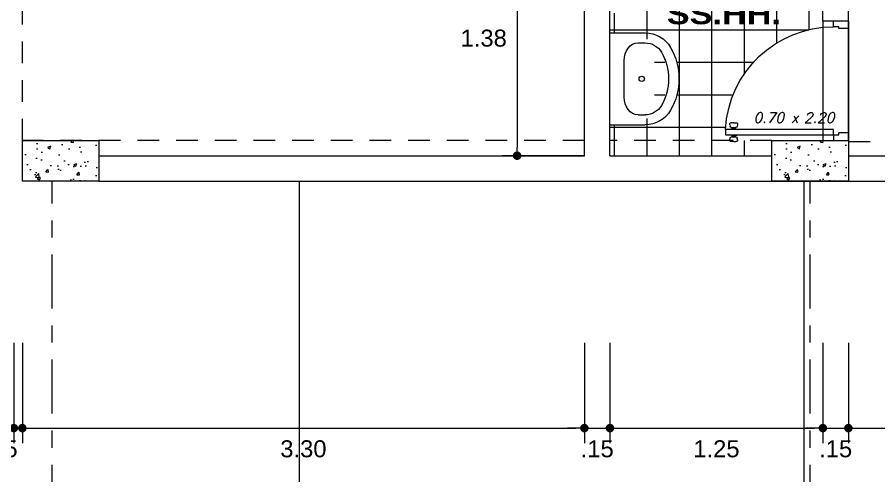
# Model space of a CAD drawing. Header units: millimetres. Extents: x 2178 to 2304, y 1220 to 1359.
# Drawn here: x 2194.97 to 2200.03, y 1328.93 to 1331.62 of the extents above; entities that cross this region are included whole.
import ezdxf
from ezdxf.enums import TextEntityAlignment as Align

# ---------------------------------------------------------------- set-up
doc = ezdxf.new("R2010")
doc.units = ezdxf.units.MM
doc.linetypes.add('CENTER', pattern=[50.800000000000004, 31.75, -6.35, 6.35, -6.35])
doc.linetypes.add('HIDDEN', pattern=[9.524999999999999, 6.35, -3.175])
doc.layers.get('0').update_dxf_attribs({"lineweight": 0})
for name, color, linetype, lineweight in [('carpinteria', 12, 'Continuous', 5), ('Ejes22', 50, 'CENTER', 9), ('pisos....', 8, 'Continuous', 5), ('PLUMA 1', 46, 'Continuous', 13), ('PLUMA 7', 10, 'Continuous', 0), ('PLUMA4', 160, 'Continuous', 40), ('PROY', 13, 'HIDDEN', 13), ('TEXTO', 5, 'Continuous', 18), ('TEXTOS', 42, 'Continuous', 13)]:
    doc.layers.add(name, color=color, linetype=linetype, lineweight=lineweight)
doc.styles.add('ARIAL', font='arial.ttf')
doc.styles.add('ARIAL-N', font='arialbd.ttf')
doc.styles.add('SIMPLEX', font='simplex.shx', dxfattribs={"width": 1.2, "oblique": 15})
doc.dimstyles.new('RPM 50', dxfattribs={"dimtxt": 0.1, "dimasz": 0.05, "dimexe": 0.08849999999999973, "dimexo": 0.1535, "dimgap": 0.07099999999999997, "dimtad": 2, "dimtih": 1, "dimtoh": 1, "dimzin": 4, "dimdsep": 46, "dimtxsty": 'ARIAL', "dimblk": 'DOT', "dimcen": 0.4, "dimdle": 0.25, "dimclrd": 8, "dimclre": 8, "dimclrt": 9, "dimadec": 0, "dimazin": 0, "dimtfac": 1, "dimtix": 1, "dimtmove": 0, "dimatfit": 3, "dimldrblk": 'DOT', "dimfxl": 0, "dimlwd": 0, "dimlwe": 0, "dimarcsym": 0})

# ---------------------------------------------------------------- blocks, each defined once
blk = doc.blocks.new('puerta de 0.80')
for p, q in [((0, 0.7578726278069325), (0, 0.8078726278070008)), ((0, 0.05787262780700075), (0, 0.8078726278070008)), ((0, 0.7578726278069325), (0.06500000000005457, 0.7578726278069325)), ((0.06500000000005457, 0.7578726278069325), (0.06500000000005457, 0.770372627806978)), ((0.06500000000005457, 0.770372627806978), (0.1000000000000227, 0.770372627806978)), ((0.1000000000000227, 0.770372627806978), (0.1000000000000227, 0.8078726278070008)), ((0.7699992280930701, 0.1257452267906274), (0.753031481821381, 0.1257452267906274)), ((0.7699992280930701, 0.1257452267906274), (0.7869669743646455, 0.1257452267906274)), ((0, 0.007872627806932542), (0, 0.05787262780700075)), ((0, 0.05787262780700075), (0.06500000000005457, 0.05787262780700075)), ((0.06500000000005457, 0.04537262780695528), (0.06500000000005457, 0.05787262780700075)), ((0.1000000000000227, 0.08037262780703713), (0.8250000000000455, 0.08037262780703713)), ((0.1000000000000227, 0.04537262780695528), (0.1000000000000227, 0.08037262780703713)), ((0.743372223558481, 0.1131570363396577), (0.7462233707656196, 0.1025164101029077)), ((0.7820575276252839, 0.09510460055400927), (0.7558826290285197, 0.09510460055400927)), ((0.7558826290285197, 0.09510460055400927), (0.7579409285608563, 0.09510460055400927)), ((0.7820575276252839, 0.08545825626470105), (0.7558826290285197, 0.08545825626470105)), ((0.762940928560738, 0.09010460055401381), (0.762940928560738, 0.08545825626470105)), ((0.7770575276252885, 0.09010460055401381), (0.7770575276252885, 0.08545825626470105)), ((0.7841158271576205, 0.09510460055400927), (0.7820575276252839, 0.09510460055400927)), ((0.7966262326275455, 0.1131570363396577), (0.7937750854204069, 0.1025164101029077)), ((0.8250000000000455, 0.08037262780703713), (0.8250000000000455, 0.04537262780695528)), ((0.1000000000000227, 0.04537262780695528), (0.06500000000005457, 0.04537262780695528)), ((0.8250000000000455, 0.04537262780695528), (0.1000000000000227, 0.04537262780695528)), ((0.1000000000000227, 0.04537262780695528), (0.1000000000000227, 0.007872627806932542)), ((0.743372223558481, 0.01258821927433473), (0.7462233707656196, 0.02322884551108473)), ((0.7699992280930701, 2.882325134123676e-08), (0.753031481821381, 2.882325134123676e-08)), ((0.7820575276252839, 0.04028699934929136), (0.7558826290285197, 0.04028699934929136)), ((0.7820575276252839, 0.03064065505998315), (0.7558826290285197, 0.03064065505998315)), ((0.7558826290285197, 0.03064065505998315), (0.7579409285608563, 0.03064065505998315)), ((0.762940928560738, 0.0356406550599786), (0.762940928560738, 0.04028699934929136)), ((0.7699992280930701, 2.882325134123676e-08), (0.7869669743646455, 2.882325134123676e-08)), ((0.8250000000000455, 0.04537262780695528), (0.7720000000000482, 0.04537262780695528)), ((0.7770575276252885, 0.0356406550599786), (0.7770575276252885, 0.04028699934929136)), ((0.7841158271576205, 0.03064065505998315), (0.7820575276252839, 0.03064065505998315)), ((0.7966262326275455, 0.01258821927433473), (0.7937750854204069, 0.02322884551108473))]:
    blk.add_line(p, q)
at = {"linetype": 'Continuous', "lineweight": 0}
for p, q in [((0.7558826290285197, 0.08545825626470105), (0.7419099796773025, 0.08037262780692345)), ((0.7820575276252839, 0.08545825626470105), (0.796030176976501, 0.08037262780692345)), ((0.7558826290285197, 0.04028699934929136), (0.7419099796773025, 0.04537262780695528)), ((0.7820575276252839, 0.04028699934929136), (0.796030176976501, 0.04537262780695528))]:
    blk.add_line(p, q, dxfattribs=at)
for centre, radius, start, end in [((0.1000000000000227, 0.04537262780695528), 0.725, 2.767078666097358, 90), ((0.753031481821381, 0.1157452267906365), 0.01, 90, 195.0000000000087), ((0.7869669743646455, 0.1157452267906365), 0.01, 344.9999999999912, 90), ((0.7558826290285197, 0.1051046005540002), 0.01, 195.0000000001698, 270), ((0.7579409285607426, 0.09010460055401381), 0.005, 0, 90), ((0.7820575276252839, 0.09010460055401381), 0.005, 90, 180), ((0.7841158271575068, 0.1051046005540002), 0.01, 270, 344.9999999998302), ((0.753031481821381, 0.01000002882324225), 0.01, 164.9999999999913, 270), ((0.7558826290285197, 0.02064065505999224), 0.01, 90, 164.9999999998302), ((0.7579409285607426, 0.0356406550599786), 0.005, 270, 0), ((0.7820575276252839, 0.0356406550599786), 0.005, 180, 270), ((0.7841158271575068, 0.02064065505999224), 0.01, 15.00000000016984, 90), ((0.7869669743646455, 0.01000002882324225), 0.01, 270, 15.00000000000872)]:
    blk.add_arc(centre, radius, start, end)
blk = doc.blocks.new('P')
at = {"style": 'SIMPLEX', "oblique": 15}
blk.add_text('x', height=0.06, dxfattribs=at).set_placement((-0.01697368369676155, 0.0255492955629677))
blk.add_attdef('L', text='', height=0.06, dxfattribs=at).set_placement((-0.057659880294743, 0.02554929556297481), align=Align.RIGHT)
blk.add_attdef('H', (0.05806964743619147, 0.02554929556297481), '', height=0.06, dxfattribs=at)
blk = doc.blocks.new('LAVATORIO')
at = {"layer": 'PLUMA 1', "linetype": 'Continuous', "lineweight": 20}
for p, q in [((-0.2999934783219942, 0.2071363636785648), (-0.2999934783219942, -0.02195454545901754)), ((-0.2999934783219942, 0.2071363636785648), (0.2999934783219942, 0.2071363636785648)), ((0.2999934783219942, 0.2071363636785648), (0.2999934783219942, -0.02195454545901754)), ((-0.1188260869807323, 0.1148181818415779), (0.1188260869807323, 0.1148181818415779)), ((-0.234782608743501, 0.02386363636850319), (-0.234782608743501, -0.02195454545901754)), ((0.234782608743501, 0.02386363636850319), (0.234782608743501, -0.02195454545901754))]:
    blk.add_line(p, q, dxfattribs=at)
blk.add_circle((0, 0), 0.01750000000356522, dxfattribs=at)
at = {"layer": 'PLUMA 1', "linetype": 'Continuous', "lineweight": 20, "extrusion": (0, 0, -1)}
for centre, major_axis, ratio, start_param, end_param in [((-0.1188260869807323, 0.02386363636850319), (0.1159565217627687, 2.11200665065676e-14), 0.7846746081733931, 3.141592653590338, 4.712388980384833), ((0.1188260869807323, 0.02386363636850319), (-0.1159565217627687, 9.952126509930016e-14), 0.7846746081733929, 1.570796326794223, 3.1415926535887), ((-0.1188521754517069, -0.02195454545901754), (2.795176774598603e-13, 0.1893818215381344), 0.9565217391304283, 3.638567482427635, 4.712388980383277), ((-0.1188521754517069, -0.02195454545901754), (-1.25662522260505e-12, 0.1212000033427651), 0.9565217391302343, 3.638567482442401, 4.712388980394607), ((0.1188521754517069, -0.02195454545901754), (1.256475748923904e-12, 0.1212000033427651), 0.9565217391302343, 1.57079632678498, 2.644617824737187), ((0.1188521754517069, -0.02195454545901754), (-2.791350386132135e-13, 0.1893818215381344), 0.9565217391304283, 1.570796326796306, 2.64461782475195), ((0, 0.2071363636785648), (-2.207522384136759e-16, 0.3818181859691521), 0.9565217391303741, 2.64461781258921, 3.638567494590378), ((0, 0.2071363636785648), (1.873049312265182e-16, 0.4500000041648561), 0.9565217391303545, 2.644617814432515, 3.638567492747071)]:
    blk.add_ellipse(centre, major_axis=major_axis, ratio=ratio, start_param=start_param, end_param=end_param, dxfattribs=at)
blk = doc.blocks.new('_DOT')
at = {"color": 0, "linetype": 'ByBlock'}
blk.add_line((-0.5, 0), (-1, 0), dxfattribs=at)
at = {"color": 0, "linetype": 'ByBlock', "const_width": 0.5}
blk.add_lwpolyline([(-0.25, 0, 1), (0.25, 0, 1)], format="xyb", close=True, dxfattribs=at)
blk = doc.blocks.new('*D82')
at = {"color": 8, "lineweight": 0}
for p, q in [((2194.80131320559, 1329.709712895096), (2194.80131320559, 1329.121212895096)), ((2194.95131320559, 1329.709712895096), (2194.95131320559, 1329.121212895096)), ((2194.75131320559, 1329.209712895096), (2194.70131320559, 1329.209712895096)), ((2194.80131320559, 1329.209712895096), (2194.95131320559, 1329.209712895096)), ((2195.001313205591, 1329.209712895096), (2195.05131320559, 1329.209712895096))]:
    blk.add_line(p, q, dxfattribs=at)
at = {"layer": 'Defpoints', "color": 0}
for p in [(2194.80131320559, 1330.899712895096), (2194.95131320559, 1330.899712895096), (2194.95131320559, 1329.209712895096)]:
    blk.add_point(p, dxfattribs=at)
at = {"color": 8, "lineweight": 0, "xscale": 0.05, "yscale": 0.05, "zscale": 0.05}
blk.add_blockref('_DOT', (2194.80131320559, 1329.209712895096), dxfattribs=at)
at = {"color": 8, "lineweight": 0, "xscale": 0.05, "yscale": 0.05, "zscale": 0.05, "rotation": 180}
blk.add_blockref('_DOT', (2194.95131320559, 1329.209712895096), dxfattribs=at)
at = {"color": 9, "insert": (2194.87631320559, 1329.087655596324), "char_height": 0.1, "attachment_point": 5, "style": 'ARIAL'}
blk.add_mtext('.15', dxfattribs=at)
blk = doc.blocks.new('*D83')
at = {"color": 8, "lineweight": 0}
for p, q in [((2195.001313205591, 1329.709712895096), (2195.001313205591, 1329.121212895096)), ((2198.30131320559, 1329.709712895096), (2198.30131320559, 1329.121212895096)), ((2195.051313205591, 1329.209712895096), (2198.25131320559, 1329.209712895096))]:
    blk.add_line(p, q, dxfattribs=at)
at = {"layer": 'Defpoints', "color": 0}
for p in [(2198.30131320559, 1330.809712895096), (2195.001313205591, 1330.659712895096), (2198.30131320559, 1329.209712895096)]:
    blk.add_point(p, dxfattribs=at)
at = {"color": 8, "lineweight": 0, "xscale": 0.05, "yscale": 0.05, "zscale": 0.05, "rotation": 180}
blk.add_blockref('_DOT', (2195.001313205591, 1329.209712895096), dxfattribs=at)
at = {"color": 8, "lineweight": 0, "xscale": 0.05, "yscale": 0.05, "zscale": 0.05}
blk.add_blockref('_DOT', (2198.30131320559, 1329.209712895096), dxfattribs=at)
at = {"color": 9, "insert": (2196.651313205591, 1329.087621489912), "char_height": 0.1, "attachment_point": 5, "style": 'ARIAL'}
blk.add_mtext('3.30', dxfattribs=at)
blk = doc.blocks.new('*D84')
at = {"color": 8, "lineweight": 0}
for p, q in [((2198.30131320559, 1329.709712895096), (2198.30131320559, 1329.121212895096)), ((2198.451313205591, 1329.709712895096), (2198.451313205591, 1329.121212895096)), ((2198.25131320559, 1329.209712895096), (2198.20131320559, 1329.209712895096)), ((2198.30131320559, 1329.209712895096), (2198.451313205591, 1329.209712895096)), ((2198.501313205591, 1329.209712895096), (2198.551313205591, 1329.209712895096))]:
    blk.add_line(p, q, dxfattribs=at)
at = {"layer": 'Defpoints', "color": 0}
for p in [(2198.30131320559, 1330.809712895096), (2198.451313205591, 1330.809712895096), (2198.451313205591, 1329.209712895096)]:
    blk.add_point(p, dxfattribs=at)
at = {"color": 8, "lineweight": 0, "xscale": 0.05, "yscale": 0.05, "zscale": 0.05}
blk.add_blockref('_DOT', (2198.30131320559, 1329.209712895096), dxfattribs=at)
at = {"color": 8, "lineweight": 0, "xscale": 0.05, "yscale": 0.05, "zscale": 0.05, "rotation": 180}
blk.add_blockref('_DOT', (2198.451313205591, 1329.209712895096), dxfattribs=at)
at = {"color": 9, "insert": (2198.376313205591, 1329.087655596324), "char_height": 0.1, "attachment_point": 5, "style": 'ARIAL'}
blk.add_mtext('.15', dxfattribs=at)
blk = doc.blocks.new('*D85')
at = {"color": 8, "lineweight": 0}
for p, q in [((2198.451313205591, 1329.709712895096), (2198.451313205591, 1329.121212895096)), ((2199.70131320559, 1329.709712895096), (2199.70131320559, 1329.121212895096)), ((2198.501313205591, 1329.209712895096), (2199.65131320559, 1329.209712895096))]:
    blk.add_line(p, q, dxfattribs=at)
at = {"layer": 'Defpoints', "color": 0}
for p in [(2199.70131320559, 1330.899712895096), (2198.451313205591, 1330.809712895096), (2199.70131320559, 1329.209712895096)]:
    blk.add_point(p, dxfattribs=at)
at = {"color": 8, "lineweight": 0, "xscale": 0.05, "yscale": 0.05, "zscale": 0.05, "rotation": 180}
blk.add_blockref('_DOT', (2198.451313205591, 1329.209712895096), dxfattribs=at)
at = {"color": 8, "lineweight": 0, "xscale": 0.05, "yscale": 0.05, "zscale": 0.05}
blk.add_blockref('_DOT', (2199.70131320559, 1329.209712895096), dxfattribs=at)
at = {"color": 9, "insert": (2199.076313205591, 1329.087655596324), "char_height": 0.1, "attachment_point": 5, "style": 'ARIAL'}
blk.add_mtext('1.25', dxfattribs=at)
blk = doc.blocks.new('*D86')
at = {"color": 8, "lineweight": 0}
for p, q in [((2199.70131320559, 1329.709712895096), (2199.70131320559, 1329.121212895096)), ((2199.85131320559, 1329.709712895096), (2199.85131320559, 1329.121212895096)), ((2199.65131320559, 1329.209712895096), (2199.60131320559, 1329.209712895096)), ((2199.70131320559, 1329.209712895096), (2199.85131320559, 1329.209712895096)), ((2199.901313205591, 1329.209712895096), (2199.95131320559, 1329.209712895096))]:
    blk.add_line(p, q, dxfattribs=at)
at = {"layer": 'Defpoints', "color": 0}
for p in [(2199.70131320559, 1330.899712895096), (2199.85131320559, 1330.899712895096), (2199.85131320559, 1329.209712895096)]:
    blk.add_point(p, dxfattribs=at)
at = {"color": 8, "lineweight": 0, "xscale": 0.05, "yscale": 0.05, "zscale": 0.05}
blk.add_blockref('_DOT', (2199.70131320559, 1329.209712895096), dxfattribs=at)
at = {"color": 8, "lineweight": 0, "xscale": 0.05, "yscale": 0.05, "zscale": 0.05, "rotation": 180}
blk.add_blockref('_DOT', (2199.85131320559, 1329.209712895096), dxfattribs=at)
at = {"color": 9, "insert": (2199.776313205591, 1329.087655596324), "char_height": 0.1, "attachment_point": 5, "style": 'ARIAL'}
blk.add_mtext('.15', dxfattribs=at)
blk = doc.blocks.new('*D87')
at = {"color": 8, "lineweight": 0}
for p, q in [((2199.85131320559, 1329.709712895096), (2199.85131320559, 1329.121212895096)), ((2204.90131320559, 1329.709712895096), (2204.90131320559, 1329.121212895096)), ((2199.901313205591, 1329.209712895096), (2204.85131320559, 1329.209712895096))]:
    blk.add_line(p, q, dxfattribs=at)
at = {"layer": 'Defpoints', "color": 0}
for p in [(2199.85131320559, 1330.899712895096), (2204.90131320559, 1330.899712895096), (2204.90131320559, 1329.209712895096)]:
    blk.add_point(p, dxfattribs=at)
at = {"color": 8, "lineweight": 0, "xscale": 0.05, "yscale": 0.05, "zscale": 0.05, "rotation": 180}
blk.add_blockref('_DOT', (2199.85131320559, 1329.209712895096), dxfattribs=at)
at = {"color": 8, "lineweight": 0, "xscale": 0.05, "yscale": 0.05, "zscale": 0.05}
blk.add_blockref('_DOT', (2204.90131320559, 1329.209712895096), dxfattribs=at)
at = {"color": 9, "insert": (2202.37631320559, 1329.087655596324), "char_height": 0.1, "attachment_point": 5, "style": 'ARIAL'}
blk.add_mtext('5.05', dxfattribs=at)
blk = doc.blocks.new('*D135')
at = {"color": 8, "lineweight": 0}
for p, q in [((2198.297813205592, 1332.189712895097), (2197.817688506165, 1332.189712895097)), ((2197.906188506165, 1332.139712895097), (2197.906188506165, 1330.859712895097)), ((2198.297813205592, 1330.809712895097), (2197.817688506165, 1330.809712895097))]:
    blk.add_line(p, q, dxfattribs=at)
at = {"layer": 'Defpoints', "color": 0}
for p in [(2198.451313205592, 1332.189712895097), (2197.906188506165, 1330.809712895097), (2198.451313205592, 1330.809712895097)]:
    blk.add_point(p, dxfattribs=at)
at = {"color": 8, "lineweight": 0, "xscale": 0.05, "yscale": 0.05, "zscale": 0.05}
for p, rotation in [((2197.906188506165, 1332.189712895097), 90), ((2197.906188506165, 1330.809712895097), 270)]:
    blk.add_blockref('_DOT', p, dxfattribs=dict(at, rotation=rotation))
at = {"color": 9, "insert": (2197.709915654869, 1331.499712895096), "char_height": 0.1, "attachment_point": 5, "style": 'ARIAL'}
blk.add_mtext('1.38', dxfattribs=at)

msp = doc.modelspace()

# ---------------------------------------------------------------- hatches: boundary and pattern name
h = msp.add_hatch()
h.set_pattern_fill('AR-CONC', color=256, scale=0.001)
h.set_pattern_definition([(49.99999999999999, (1019.093095671087, -426.9564722311436), (0.182184668996004, -0.01593908553890309), [0.01905, -0.20955]), (355, (1019.093095671087, -426.9564722311436), (-0.03524342142496934, 0.1910568452390352), [0.01524, -0.16764058417]), (100.4514447, (1019.108277678087, -426.9578004846437), (0.1469412470903533, 0.1751177519121951), [0.01619000879999999, -0.1780902445999999]), (46.18420000000001, (1019.093095671087, -426.9056722311436), (0.2710790408921299, -0.04204232793272715), [0.028575, -0.314325]), (96.63555760999992, (1019.115685571087, -426.9091757311437), (0.237404134051503, 0.2474261245977215), [0.02428502314, -0.26713560816]), (351.1841511700001, (1019.093095671087, -426.9056722311436), (0.237404134064977, 0.2474261245855326), [0.02285996707, -0.25145973192]), (21, (1019.118495671087, -426.9183722311436), (0.1516143912691325, -0.1022651981870876), [0.01905, -0.20955]), (326.0000000000001, (1019.118495671087, -426.9183722311436), (0.06180202834764707, 0.1841879661223193), [0.01524, -0.16764]), (71.45144499999999, (1019.131130203687, -426.9268943310435), (0.2134164192787162, 0.08192276888590524), [0.0161900088, -0.1780899376]), (37.50000000000001, (1019.093095671087, -426.9564722311436), (0.003088603250591816, 0.0845550388731531), [0, -0.165608, 0, -0.17018, 0, -0.168275]), (7.499999999999999, (1019.093095671087, -426.9564722311436), (0.06681966251030574, 0.1001805748181195), [0, -0.09702799999999999, 0, -0.161798, 0, -0.06413500000000001]), (327.5, (1019.036453671087, -426.9564722311436), (0.1355905951668714, -0.005728743992673458), [0, -0.0635, 0, -0.19812, 0, -0.26289]), (317.5, (1019.011053671087, -426.9564722311436), (0.148129181386018, 0.02542649103333302), [0, -0.08255, 0, -0.131572, 0, -0.18669])])
h.paths.add_polyline_path([(2195.001313205591, 1330.899712895096), (2195.001313205591, 1330.659712895096), (2195.451313205591, 1330.659712895096), (2195.451313205591, 1330.899712895096)])
h = msp.add_hatch()
h.set_pattern_fill('AR-CONC', color=256, scale=0.001)
h.set_pattern_definition([(49.99999999999999, (1023.493095671087, -426.9564722311436), (0.182184668996004, -0.01593908553890309), [0.01905, -0.20955]), (355, (1023.493095671087, -426.9564722311436), (-0.03524342142496934, 0.1910568452390352), [0.01524, -0.16764058417]), (100.4514447, (1023.508277678087, -426.9578004846437), (0.1469412470903533, 0.1751177519121951), [0.01619000879999999, -0.1780902445999999]), (46.18420000000001, (1023.493095671087, -426.9056722311436), (0.2710790408921299, -0.04204232793272715), [0.028575, -0.314325]), (96.63555760999992, (1023.515685571087, -426.9091757311437), (0.237404134051503, 0.2474261245977215), [0.02428502314, -0.26713560816]), (351.1841511700001, (1023.493095671087, -426.9056722311436), (0.237404134064977, 0.2474261245855326), [0.02285996707, -0.25145973192]), (21, (1023.518495671087, -426.9183722311436), (0.1516143912691325, -0.1022651981870876), [0.01905, -0.20955]), (326.0000000000001, (1023.518495671087, -426.9183722311436), (0.06180202834764707, 0.1841879661223193), [0.01524, -0.16764]), (71.45144499999999, (1023.531130203687, -426.9268943310435), (0.2134164192787162, 0.08192276888590524), [0.0161900088, -0.1780899376]), (37.50000000000001, (1023.493095671087, -426.9564722311436), (0.003088603250591816, 0.0845550388731531), [0, -0.165608, 0, -0.17018, 0, -0.168275]), (7.499999999999999, (1023.493095671087, -426.9564722311436), (0.06681966251030574, 0.1001805748181195), [0, -0.09702799999999999, 0, -0.161798, 0, -0.06413500000000001]), (327.5, (1023.436453671087, -426.9564722311436), (0.1355905951668714, -0.005728743992673458), [0, -0.0635, 0, -0.19812, 0, -0.26289]), (317.5, (1023.411053671087, -426.9564722311436), (0.148129181386018, 0.02542649103333302), [0, -0.08255, 0, -0.131572, 0, -0.18669])])
h.paths.add_polyline_path([(2199.401313205591, 1330.899712895096), (2199.401313205591, 1330.659712895096), (2199.85131320559, 1330.659712895096), (2199.85131320559, 1330.899712895096)])
at = {"layer": 'pisos....'}
h = msp.add_hatch(dxfattribs=at)
h.set_pattern_fill('NET', color=256, scale=0.06)
h.set_pattern_definition([(0, (1019.093095671087, -426.9564722311436), (0, 0.1905), []), (90, (1019.093095671087, -426.9564722311436), (-0.1905, 1.166437552015814e-17), [])])
edge = h.paths.add_edge_path()
edge.add_line((2199.70131320559, 1332.189712895097), (2199.401313205591, 1332.189712895097))
edge.add_line((2199.401313205591, 1332.189712895097), (2198.751313205591, 1332.189712895097))
edge.add_line((2198.751313205591, 1332.189712895097), (2198.451313205591, 1332.189712895097))
edge.add_line((2198.451313205591, 1332.189712895097), (2198.451313205591, 1332.084177621111))
edge.add_arc((2198.476813205591, 1332.084177621111), 0.02549999999999673, 84.80557109245018, 180, ccw=False)
edge.add_line((2198.479121867114, 1332.109572897876), (2198.599870538001, 1332.098595745977))
edge.add_arc((2198.597561876477, 1332.073200469212), 0.0255000000000944, 4.452984734869972, 84.80557109245018, ccw=False)
edge.add_line((2198.622984901651, 1332.07518031542), (2198.623419400281, 1332.069600958014))
edge.add_line((2198.623419400281, 1332.069600958014), (2198.844419400281, 1332.044100958014))
edge.add_arc((2198.844419400281, 1331.752339961394), 0.2917609966197344, 72.68808428468321, 90, ccw=False)
edge.add_arc((2198.863698413315, 1331.814192437048), 0.2269735820391569, 53.0387361203023, 72.6880842846931, ccw=False)
edge.add_arc((2198.893223853283, 1331.853429183003), 0.1778688588609801, 28.830754682001725, 53.03873612029099, ccw=False)
edge.add_arc((2198.938498810814, 1331.878350958014), 0.1261879470160388, 1.0328449207008816e-10, 28.830754682044528, ccw=False)
edge.add_arc((2198.938498810814, 1331.878350958014), 0.1261879470156083, 331.1692453185479, 359.9999999998968, ccw=False)
edge.add_arc((2198.893223853282, 1331.903272733026), 0.177868858861434, 306.9612638786394, 331.169245318531, ccw=False)
edge.add_arc((2198.863698413315, 1331.94250947898), 0.2269735820387949, 287.3119157158136, 306.96126387858436, ccw=False)
edge.add_arc((2198.844419400281, 1332.004361954634), 0.2917609966196871, 270, 287.31191571585214, ccw=False)
edge.add_line((2198.844419400281, 1331.712600958014), (2198.623419400281, 1331.687100958014))
edge.add_line((2198.623419400281, 1331.687100958014), (2198.622984901651, 1331.681521600608))
edge.add_arc((2198.597561876477, 1331.683501446817), 0.0255000000000944, 275.19442890754976, 355.5470152651299, ccw=False)
edge.add_line((2198.599870538001, 1331.658106170051), (2198.479121867114, 1331.647129018153))
edge.add_arc((2198.476813205591, 1331.672524294918), 0.02549999999999673, 180, 275.19442890754976, ccw=False)
edge.add_line((2198.451313205591, 1331.672524294918), (2198.451313205591, 1331.531082917311))
edge.add_line((2198.451313205591, 1331.531082917311), (2198.657655066601, 1331.531082917311))
edge.add_ellipse((2198.657495023815, 1331.368055744728), major_axis=(0.170443639384357, 2.499081723458499e-13), ratio=0.956521739130593, start_angle=388.4745602166176, end_angle=449.9999999999196, ccw=False)
edge.add_ellipse((2198.451313205591, 1331.261088786821), major_axis=(0.4050000037482276, 4.744386080289655e-16), ratio=0.9565217391312869, start_angle=331.5254391921268, end_angle=388.4745608078731, ccw=False)
edge.add_ellipse((2198.657495023815, 1331.154121828915), major_axis=(-0.1704436393843569, 2.49983864526988e-13), ratio=0.9565217391305934, start_angle=90.00000000008032, end_angle=151.5254397833825, ccw=False)
edge.add_line((2198.6576550666, 1330.991094656332), (2198.45131320559, 1330.991094656332))
edge.add_line((2198.451313205591, 1330.991094656332), (2198.451313205591, 1330.899712895096))
edge.add_line((2198.451313205591, 1330.899712895096), (2199.154167400833, 1330.899712895096))
edge.add_arc((2199.162717103021, 1330.901574370986), 0.008749999999939013, 164.9999999989642, 192.2829777164469, ccw=False)
edge.add_line((2199.154265252041, 1330.90383903763), (2199.156760005847, 1330.913149585587))
edge.add_arc((2199.165211856828, 1330.910884918943), 0.008750000000019478, 90, 165.0000000004023, ccw=False)
edge.add_line((2199.165211856828, 1330.919634918943), (2199.167012868918, 1330.919634918943))
edge.add_arc((2199.167012868918, 1330.924009918943), 0.00437499999998181, 270, 360)
edge.add_line((2199.171387868918, 1330.924009918943), (2199.171387868918, 1330.928075470196))
edge.add_line((2199.171387868918, 1330.928075470196), (2199.167012868918, 1330.928075470196))
edge.add_line((2199.167012868918, 1330.928075470196), (2199.154786800736, 1330.932525395096))
edge.add_line((2199.154786800736, 1330.932525395096), (2199.12943820559, 1330.932525395096))
edge.add_line((2199.12943820559, 1330.932525395096), (2199.12943820559, 1330.963150395097))
edge.add_line((2199.12943820559, 1330.963150395097), (2199.130177860932, 1330.963150395097))
edge.add_arc((2199.76381320559, 1330.932525395096), 0.6343750000001276, 95.65407666117898, 177.2329213338944, ccw=False)
edge.add_line((2199.70131320559, 1331.563814069654), (2199.70131320559, 1331.599712895096))
edge.add_line((2199.70131320559, 1331.599712895096), (2199.70131320559, 1332.189712895097))
h.paths.add_polyline_path([(2199.401313205591, 1330.899712895096), (2199.200960361185, 1330.899712895096, -0.3527296216673708), (2199.192410658997, 1330.892824370986), (2199.177563881009, 1330.892824370986), (2199.162717103021, 1330.892824370986, -0.3527296216673708), (2199.154167400833, 1330.899712895096), (2198.451313205591, 1330.899712895096), (2198.451313205591, 1330.809712895096), (2199.401313205591, 1330.809712895096)])
h = msp.add_hatch(dxfattribs=at)
h.set_pattern_fill('AR-B816C', color=256, scale=0.001)
h.set_pattern_definition([(0, (0, 0), (0.2032, 0.2032), [0.396875, -0.009525]), (0, (-0.2032, 0.009525), (0.2032, 0.2032), [0.396875, -0.009525]), (90, (0, 0), (-0.2032, 0.2032), [-0.212725, 0.193675]), (90, (-0.009525, 0), (-0.2032, 0.2032), [-0.212725, 0.193675])])
h.paths.add_polyline_path([(2184.688438035058, 1328.983699252531), (2184.932639945017, 1328.983699252531), (2184.932639945017, 1329.189770193869), (2184.688438035058, 1329.189770193869)], flags=16)
h.paths.add_polyline_path([(2181.724983055522, 1330.939712895097), (2182.147643355658, 1330.939712895097), (2182.147643355658, 1331.299712895096), (2181.724983055522, 1331.299712895096)])
edge = h.paths.add_edge_path()
edge.add_arc((2183.27631320559, 1323.769435117318), 1.499999999999773, 179.9999999999913, 269.9999999999826)
edge.add_line((2183.27631320559, 1322.269435117319), (2235.820127780521, 1322.269435117315))
edge.add_line((2235.820127780521, 1322.269435117315), (2235.820127780524, 1325.269435117315))
edge.add_line((2235.820127780524, 1325.269435117315), (2232.20131320559, 1325.269435117319))
edge.add_line((2232.20131320559, 1325.269435117319), (2184.77631320559, 1325.269435117319))
edge.add_line((2184.77631320559, 1325.269435117319), (2184.77631320559, 1331.119712895096))
edge.add_line((2184.77631320559, 1331.119712895096), (2182.176313205589, 1331.119712895096))
edge.add_arc((2181.936313205589, 1331.119712895096), 0.2400000000002365, -131.81031489567113, 0, ccw=False)
edge.add_line((2181.776313205589, 1330.940827456896), (2181.776313205591, 1323.769435117319))

# ---------------------------------------------------------------- linework, layer by layer
for points in [[(2199.70131320559, 1331.599712895096), (2199.70131320559, 1330.899712895096)], [(2199.85131320559, 1331.599712895096), (2199.85131320559, 1330.899712895096)], [(2198.451313205591, 1330.809712895096), (2199.401313205591, 1330.809712895096)], [(2196.62631320559, 1330.659712895096), (2196.62631320559, 1325.269435117319)], [(2199.58881320559, 1330.659712895096), (2199.58881320559, 1325.269435117319)]]:
    msp.add_lwpolyline(points)
at = {"layer": 'Ejes22', "linetype": 'CENTER', "lineweight": 9, "ltscale": 0.01}
for points in [[(2195.17631320559, 1328.059712895096), (2195.17631320559, 1330.659712895096)], [(2199.62631320559, 1328.059712895096), (2199.62631320559, 1330.659712895096)]]:
    msp.add_lwpolyline(points, dxfattribs=at)
at = {"layer": 'PLUMA 7'}
for points in [[(2199.85131320559, 1331.599712895096), (2199.85131320559, 1334.319712895096)], [(2198.30131320559, 1330.809712895096), (2198.30131320559, 1333.369712895096)], [(2198.451313205591, 1330.809712895096), (2198.451313205591, 1333.369712895096)], [(2199.70131320559, 1331.599712895096), (2199.70131320559, 1332.189712895097)], [(2199.85131320559, 1331.599712895096), (2199.70131320559, 1331.599712895096)], [(2195.451313205591, 1330.809712895096), (2198.30131320559, 1330.809712895096)], [(2198.451313205591, 1330.809712895096), (2199.401313205591, 1330.809712895096)], [(2199.85131320559, 1330.809712895096), (2204.75131320559, 1330.809712895096)], [(2195.451313205591, 1330.659712895096), (2208.45131320559, 1330.659712895096)]]:
    msp.add_lwpolyline(points, dxfattribs=at)
for points in [[(2195.001313205591, 1330.659712895096), (2195.001313205591, 1330.899712895096), (2195.451313205591, 1330.899712895096), (2195.451313205591, 1330.659712895096)], [(2199.401313205591, 1330.659712895096), (2199.401313205591, 1330.899712895096), (2199.85131320559, 1330.899712895096), (2199.85131320559, 1330.659712895096)]]:
    msp.add_lwpolyline(points, close=True, dxfattribs=at)
at = {"layer": 'PROY', "ltscale": 0.02, "flags": 128}
for points in [[(2195.001313205591, 1330.899712895096), (2195.001313205591, 1335.719712895096)], [(2198.30131320559, 1330.899712895096), (2195.001313205591, 1330.899712895096)], [(2199.401313205591, 1330.899712895096), (2198.451313205591, 1330.899712895096)], [(2199.85131320559, 1330.892824345765), (2204.75131320559, 1330.899712895096)]]:
    msp.add_lwpolyline(points, dxfattribs=at)

# ---------------------------------------------------------------- block references
at = {"layer": 'carpinteria', "xscale": -0.875, "yscale": 0.875, "zscale": 0.875}
msp.add_blockref('puerta de 0.80', (2199.85131320559, 1330.892824345765), dxfattribs=at)
at = {"layer": 'PLUMA4', "xscale": 0.9, "yscale": 0.9, "zscale": 0.9, "rotation": 90}
msp.add_blockref('LAVATORIO', (2198.637735932902, 1331.261088786821), dxfattribs=at)
at = {"layer": 'TEXTOS'}
msp.add_blockref('P', (2199.531191773298, 1330.977421735428), dxfattribs=at).add_auto_attribs({'H': '2.20', 'L': '0.70'})

# ---------------------------------------------------------------- texts
at = {"layer": 'TEXTO', "style": 'ARIAL-N', "width": 1.2}
msp.add_text('SS.HH.', height=0.12, dxfattribs=at).set_placement((2199.120066900687, 1331.581968284529), align=Align.CENTER)

# ---------------------------------------------------------------- dimensions: what is measured, and where the dimension line sits
dim = msp.add_linear_dim(base=(2197.906188506165, 1330.809712895097), p1=(2198.451313205591, 1332.189712895097), p2=(2198.451313205591, 1330.809712895096), angle=90, dimstyle='RPM 50', override={"dimtmove": 1})
dim.commit()
dim.dimension.update_dxf_attribs({"geometry": '*D135', "text_midpoint": (2197.709915654869, 1331.499712895096)})
for base, p1, p2, picture, middle in [((2194.95131320559, 1329.209712895096), (2194.80131320559, 1330.899712895096), (2194.95131320559, 1330.899712895096), '*D82', (2194.87631320559, 1329.087655596324)), ((2199.70131320559, 1329.209712895096), (2198.451313205591, 1330.809712895096), (2199.70131320559, 1330.899712895096), '*D85', (2199.076313205591, 1329.087655596324)), ((2199.85131320559, 1329.209712895096), (2199.70131320559, 1330.899712895096), (2199.85131320559, 1330.899712895096), '*D86', (2199.776313205591, 1329.087655596324)), ((2204.90131320559, 1329.209712895096), (2199.85131320559, 1330.899712895096), (2204.90131320559, 1330.899712895096), '*D87', (2202.37631320559, 1329.087655596324)), ((2198.451313205591, 1329.209712895096), (2198.30131320559, 1330.809712895096), (2198.451313205591, 1330.809712895096), '*D84', (2198.376313205591, 1329.087655596324))]:
    dim = msp.add_linear_dim(base=base, p1=p1, p2=p2, dimstyle='RPM 50', override={"dimtmove": 1})
    dim.commit()
    dim.dimension.update_dxf_attribs({"geometry": picture, "text_midpoint": middle})
dim = msp.add_linear_dim(base=(2198.30131320559, 1329.209712895096), p1=(2195.001313205591, 1330.659712895096), p2=(2198.30131320559, 1330.809712895096), dimstyle='RPM 50')
dim.commit()
dim.dimension.update_dxf_attribs({"geometry": '*D83', "text_midpoint": (2196.651313205591, 1329.087621489912)})

doc.saveas('drawing.dxf')
